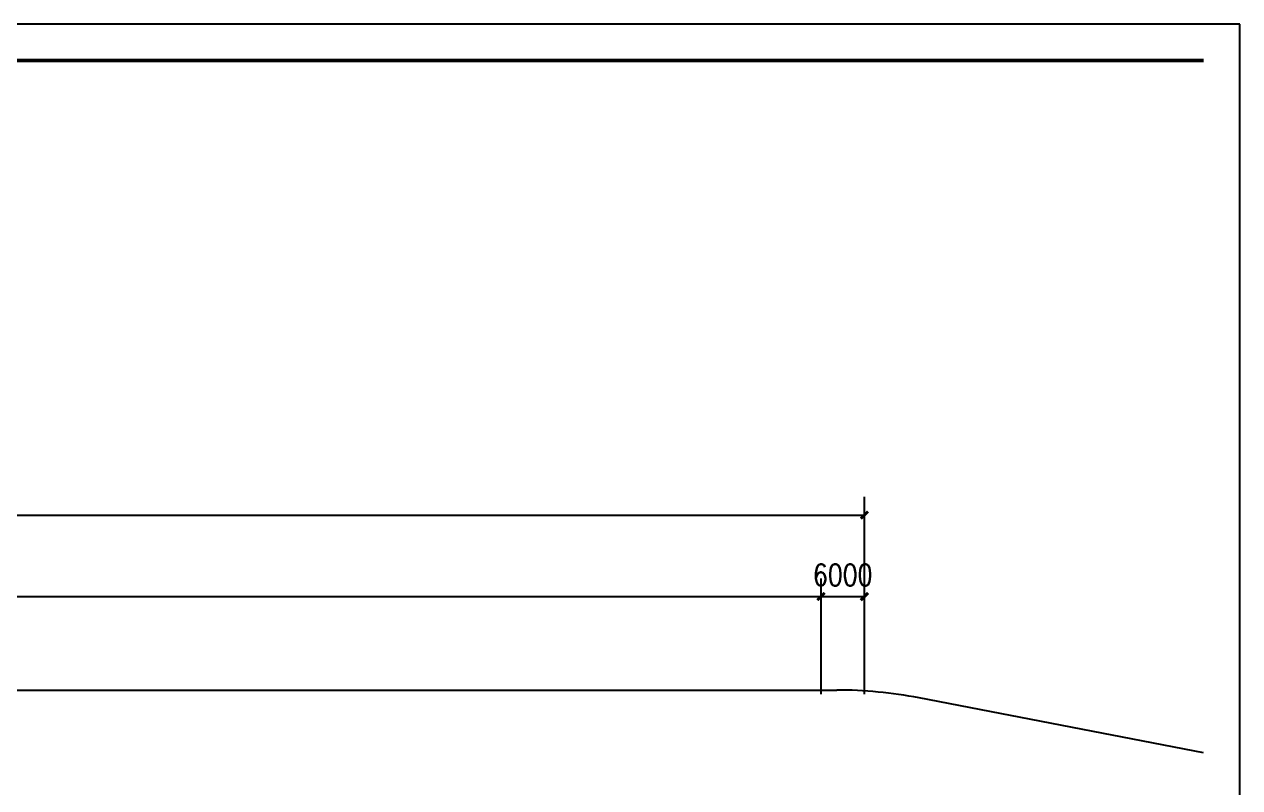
# Model space of a CAD drawing. Extents: x 225694 to 1397201, y -46174 to 794826.
# Drawn here: x 715181 to 883259, y 689296 to 794826 of the extents above; entities that cross this region are included whole.
import ezdxf

# ---------------------------------------------------------------- set-up
doc = ezdxf.new("R2010")
doc.units = 0
doc.header["$LTSCALE"] = 0.5
doc.header["$MEASUREMENT"] = 0
doc.layers.add('border', color=7, linetype='Continuous', lineweight=0)
for name, color, linetype in [('BZTU', 7, 'Continuous'), ('PUB_DIM', 3, 'Continuous'), ('路', 40, 'Continuous')]:
    doc.layers.add(name, color=color, linetype=linetype)
doc.styles.add('DIM_FONT', font='SIMPLEX.shx', dxfattribs={"width": 0.8})
doc.dimstyles.new('DIMN1000', dxfattribs={"dimscale": 10, "dimtxt": 300, "dimasz": 100, "dimexe": 250, "dimexo": 300, "dimgap": 150, "dimtad": 1, "dimdec": 0, "dimzin": 0, "dimdsep": 46, "dimtxsty": 'DIM_FONT', "dimcen": 0.09, "dimclrt": 7, "dimazin": 2, "dimtfac": 1, "dimtdec": 0, "dimtix": 1, "dimtmove": 2, "dimatfit": 3, "dimfxl": 1, "dimtolj": 1, "dimtzin": 0, "dimarcsym": 0})

# ---------------------------------------------------------------- blocks, each defined once
blk = doc.blocks.new('_ArchTick')
at = {"color": 0, "linetype": 'ByBlock'}
blk.add_lwpolyline([(-0.5, -0.5, 0.4, 0.4, 0), (0.5, 0.5, 0.4, 0.4, 0)], format="xyseb", dxfattribs=at)
blk = doc.blocks.new('*U26')
at = {"color": 0, "lineweight": -2}
for p, q in [((388486, 713494), (388486, 729491)), ((831364, 713494), (831364, 729491)), ((388486, 726991), (831364, 726991)), ((388486, 726991), (831364, 726991))]:
    blk.add_line(p, q, dxfattribs=at)
at = {"layer": 'DEFPOINTS', "color": 0}
for p in [(388486, 710494), (831364, 710494)]:
    blk.add_point(p, dxfattribs=at)
at = {"color": 0, "lineweight": -2, "xscale": 1000, "yscale": 1000, "zscale": 1000, "rotation": 180}
blk.add_blockref('_ArchTick', (388486, 726991), dxfattribs=at)
at = {"color": 0, "lineweight": -2, "xscale": 1000, "yscale": 1000, "zscale": 1000}
blk.add_blockref('_ArchTick', (831364, 726991), dxfattribs=at)
at = {"color": 7, "insert": (609925, 729991), "char_height": 3000, "width": 0.000000001, "attachment_point": 5, "style": 'DIM_FONT'}
blk.add_mtext('\\A1;442878', dxfattribs=at)
blk = doc.blocks.new('*U9')
at = {"color": 0, "lineweight": -2}
for p, q in [((825364, 702220), (825364, 718216)), ((831364, 702220), (831364, 718216)), ((825364, 715716), (831364, 715716)), ((825364, 715716), (825364, 715716)), ((825364, 715716), (825364, 715716)), ((831364, 715716), (831364, 715716)), ((831364, 715716), (831364, 715716))]:
    blk.add_line(p, q, dxfattribs=at)
at = {"layer": 'DEFPOINTS', "color": 0}
for p in [(825364, 699220), (831364, 699220)]:
    blk.add_point(p, dxfattribs=at)
at = {"color": 0, "lineweight": -2, "xscale": 1000, "yscale": 1000, "zscale": 1000}
blk.add_blockref('_ArchTick', (825364, 715716), dxfattribs=at)
at = {"color": 0, "lineweight": -2, "xscale": 1000, "yscale": 1000, "zscale": 1000, "rotation": 180}
blk.add_blockref('_ArchTick', (831364, 715716), dxfattribs=at)
at = {"color": 7, "insert": (828364, 718716), "char_height": 3000, "width": 0.000000001, "attachment_point": 5, "style": 'DIM_FONT'}
blk.add_mtext('\\A1;6000', dxfattribs=at)
blk = doc.blocks.new('*U27')
at = {"color": 0, "lineweight": -2}
for p, q in [((396486, 702220), (396486, 718216)), ((825364, 702220), (825364, 718216)), ((396486, 715716), (825364, 715716)), ((396486, 715716), (825364, 715716))]:
    blk.add_line(p, q, dxfattribs=at)
at = {"layer": 'DEFPOINTS', "color": 0}
for p in [(396486, 699220), (825364, 699220)]:
    blk.add_point(p, dxfattribs=at)
at = {"color": 0, "lineweight": -2, "xscale": 1000, "yscale": 1000, "zscale": 1000, "rotation": 180}
blk.add_blockref('_ArchTick', (396486, 715716), dxfattribs=at)
at = {"color": 0, "lineweight": -2, "xscale": 1000, "yscale": 1000, "zscale": 1000}
blk.add_blockref('_ArchTick', (825364, 715716), dxfattribs=at)
at = {"color": 7, "insert": (610925, 718716), "char_height": 3000, "width": 0.000000001, "attachment_point": 5, "style": 'DIM_FONT'}
blk.add_mtext('\\A1;428878', dxfattribs=at)

msp = doc.modelspace()

# ---------------------------------------------------------------- linework, layer by layer
at = {"layer": 'border', "color": 1}
msp.add_lwpolyline([(878259, -41173.9, 0, 0, 0), (878259, 789826.1, 500, 500, 0), (301259, 789826.1, 500, 500, 0), (301259, -41173.9, 500, 500, 0), (878259, -41173.9, 500, 500, 0)], format="xyseb", dxfattribs=at)
at = {"layer": 'BZTU', "color": 7}
for p, q in [((883259, 794826.1), (288759, 794826.1)), ((883259, -46173.9), (883259, 794826.1))]:
    msp.add_line(p, q, dxfattribs=at)
at = {"layer": '路', "color": 7, "linetype": 'Continuous'}
for p, q in [((301259, 702795.7), (827540.2, 702795.7)), ((878259, 694107.5), (838920.1, 701706.6))]:
    msp.add_line(p, q, dxfattribs=at)
msp.add_arc((827540.3, 642795.7), 60000, 79.066792, 90.000002, dxfattribs=at)

# ---------------------------------------------------------------- dimensions: what is measured, and where the dimension line sits
at = {"layer": 'PUB_DIM', "color": 7}
for p1, p2, picture, middle in [((388486.3, 710493.8), (831364.3, 710493.8), '*U26', (609925.3, 729990.6)), ((396486.1, 699219.5), (825364.3, 699219.5), '*U27', (610925.2, 718716.3))]:
    dim = msp.add_aligned_dim(p1=p1, p2=p2, distance=16496.8, dimstyle='DIMN1000', dxfattribs=at)
    dim.commit()
    dim.dimension.update_dxf_attribs({"geometry": picture, "text_midpoint": middle})
dim = msp.add_linear_dim(base=(831364.3, 715716.3), p1=(825364.3, 699219.5), p2=(831364.3, 699219.5), angle=0, dimstyle='DIMN1000', dxfattribs=at)
dim.commit()
dim.dimension.update_dxf_attribs({"geometry": '*U9', "text_midpoint": (828364.3, 722966.3), "dimtype": 161})

doc.saveas('drawing.dxf')
